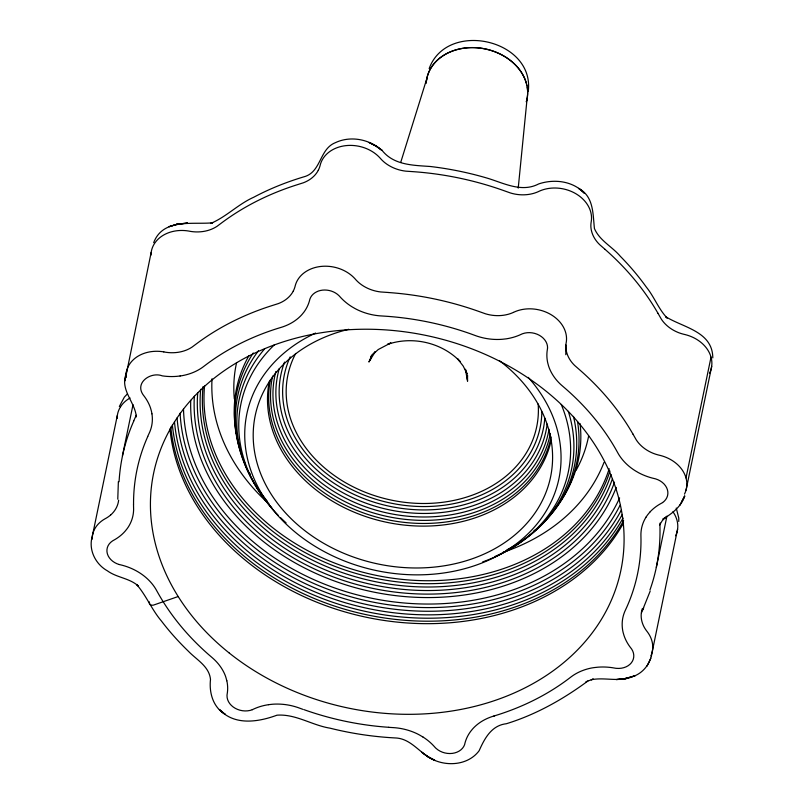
<?xml version="1.0" encoding="UTF-8"?>
<svg xmlns="http://www.w3.org/2000/svg" width="804" height="804" viewBox="0 0 804 804"><rect width="100%" height="100%" fill="white"/><g stroke="black" fill="none" stroke-linecap="round" stroke-linejoin="round"><path stroke-width="1.21" d="M117.776 499.194L118.369 481.586M678.767 521.494L678.787 518.128L676.264 508.058M565.805 354.725L565.905 344.986M467.265 379.287L467.516 375.408L467.566 381.247L465.415 369.237L467.224 374.242L463.225 366.101L457.416 358.604L460.069 361.478C441.858 342.504 412.351 335.811 387.578 344.373L390.865 342.906L378.242 349.529L371.579 355.599L375.267 351.66L368.915 362.021L371.297 356.644L370.111 360.353L371.398 355.499M518.228 188.106L527.092 98.651M149.423 601.935L149.443 603.693A7.497 3.598 -32.1 0 0 150.097 604.578L151.715 605.171A7.497 3.598 -32.1 0 0 153.373 605.141L178.197 596.528M126.037 374.131C119.937 390.091 135.203 402.171 136.338 416.934M126.771 370.292L124.932 380.925L151.152 252.476M528.278 91.385C534.69 39.396 446.984 19.628 429.155 68.591M117.334 415.397L92.319 536.208C88.189 549.614 95.425 564.137 107.364 570.81C116.791 577.714 129.504 578.076 138.278 585.985L136.66 584.518C146.298 595.603 151.815 609.764 161.423 621.01C169.594 631.753 178.629 641.823 188.337 651.19C196.558 659.803 209.261 666.335 210.497 679.46C209.01 692.736 213.03 707.249 225.241 714.344L219.391 709.49C234.537 725.891 258.315 722.072 276.988 715.188C295.591 713.771 312.022 725.298 330.082 728.183C351.338 733.509 373.106 736.755 394.985 737.931C411.718 738.303 420.281 754.685 434.793 760.212L427.125 756.222L421.738 752.263L427.889 756.664L427.125 756.222C442.562 767.127 467.255 766.664 479.144 750.715C484.531 738.564 491.445 725.379 506.379 723.731C535.926 714.625 563.091 699.309 587.865 681.038M122.409 455.898L133.022 404.653M656.315 567.363L666.928 516.108M686.003 477.918L711.027 357.107M677.591 529.163L651.954 652.979C650.486 663.712 642.929 673.39 632.477 676.677C619.17 682.445 604.819 676.938 591.191 679.752L593.322 679.068L585.935 681.732M686.033 490.159L711.691 366.353M400.704 162.438L426.743 78.903M650.185 591.111L641.512 612.698M136.238 415.246L133.735 420.894M681.42 502.279L684.696 496.048C681.209 506.61 672.074 513.645 662.888 519.133L665.913 517.093L662.255 520.66L659.662 524.922M119.344 406.492L124.359 397.106L127.303 393.98M642.748 609.884L643.662 607.814M147.755 436.361L149.433 432.703A52.019 41.486 11.7 0 0 150.137 431.024A51.265 40.883 11.7 0 0 151.946 413.839M646.979 666.174L650.818 658.205M153.675 242.667C163.071 218.025 192.277 224.738 212.658 222.808L210.537 223.502C226.095 217.06 238.175 204.166 253.682 197.271C269.672 188.749 286.566 182.016 303.912 176.82C321.329 172.317 319.198 149.092 335.278 142.72C350.705 135.373 369.538 139.283 382.111 150.448C393.859 165.232 413.135 165.262 430.23 166.488C449.778 168.78 469.124 172.749 487.988 178.367C504.279 183.382 521.816 192.769 538.68 183.935C554.217 178.699 572.83 180.95 584.468 193.272L578.649 188.367C593.885 196.488 592.829 214.085 594.427 228.527C599.533 240.567 612.196 246.627 620.356 256.335C629.773 265.893 638.476 276.144 646.295 287.048C654.215 296.776 658.516 309.068 667.219 318.093L665.591 316.625C682.988 327.6 712.666 331.338 712.796 357.901M679.702 505.545L684.696 496.048M649.763 512.238L647.833 514.57A51.255 40.873 11.7 0 0 646.135 517.012M513.917 312.163L514.51 311.892A34.11 27.205 11.7 0 1 550.65 314.424A34.11 27.205 11.7 0 1 566.317 341.951L566.137 342.896A26.06 20.783 11.7 0 0 566.026 343.65L565.946 344.413A34.1 27.195 11.7 0 0 565.926 348.072A34.27 27.336 11.7 0 0 574.649 365.458L580.066 370.192A272.667 217.472 11.7 0 1 632.959 434.11M513.515 312.344L513.314 312.444A24.381 19.447 11.7 0 1 512.711 312.706L511.897 313.047A34.09 27.195 11.7 0 1 507.847 314.384A34.26 27.326 11.7 0 1 485.455 313.791L478.259 311.238A272.667 217.472 11.7 0 0 388.473 292.525M494.731 715.771L493.917 716.022M268.496 704.696L272.003 704.284A51.215 40.843 11.7 0 1 275.561 704.083A51.335 40.944 11.7 0 1 296.937 707.218A49.677 39.627 11.7 0 1 298.646 707.801L302.887 709.349M180.156 375.97L176.639 376.362A51.094 40.753 11.7 0 1 162.287 375.86C151.192 371.548 134.891 382.151 142.81 394.332A14.492 11.557 11.7 0 0 143.273 394.995L144.74 396.935A52.21 41.647 11.7 0 1 150.529 408.01L151.353 410.924A51.285 40.904 11.7 0 1 151.936 413.839M388.654 727.329L393.608 727.64A51.496 41.074 11.7 0 1 416.693 733.549A51.305 40.924 11.7 0 1 419.849 735.198L422.894 736.987M388.453 292.495L380.825 291.973A34.281 27.336 11.7 0 1 360.011 283.641A34.039 27.155 11.7 0 1 356.845 280.787L356.232 280.154A25.698 20.502 11.7 0 1 355.639 279.501L354.916 278.686A34.11 27.205 11.7 0 0 320.836 266.446A34.11 27.205 11.7 0 0 295.339 285.319L295.058 286.435A24.984 19.919 11.7 0 1 294.897 286.998L294.676 287.721A34.069 27.175 11.7 0 1 293.249 291.098M163.755 351.891L164.931 352.102A25.658 20.462 11.7 0 0 165.875 352.263L166.83 352.393A34.039 27.145 11.7 0 0 171.352 352.735A34.281 27.346 11.7 0 0 191.995 347.137L197.362 343.147A272.646 217.462 11.7 0 1 271.491 305.771L278.355 303.59A34.25 27.316 11.7 0 0 293.279 291.108M119.283 564.509L122.801 565.403A51.165 40.803 11.7 0 1 142.067 574.478A51.436 41.024 11.7 0 1 155.695 588.91L158.79 594.407A255.531 203.814 11.7 0 0 208.849 654.778L212.407 657.843A51.496 41.074 11.7 0 1 225.04 674.978A51.225 40.853 11.7 0 1 226.024 677.852L226.808 680.757M605.08 249.381L599.663 244.647A34.27 27.336 11.7 0 1 590.91 227.261A34.1 27.195 11.7 0 1 590.97 223.602L591.051 222.839A26.06 20.783 11.7 0 1 591.161 222.085L591.312 221.14A34.11 27.205 11.7 0 0 575.674 193.613A34.11 27.205 11.7 0 0 539.524 191.071L538.338 191.633A24.381 19.447 11.7 0 1 537.735 191.895L536.921 192.236A34.09 27.195 11.7 0 1 532.871 193.573A34.26 27.326 11.7 0 1 510.47 192.98L503.274 190.427A272.656 217.472 11.7 0 0 413.467 171.684L405.849 171.162A34.281 27.336 11.7 0 1 385.026 162.83A34.039 27.155 11.7 0 1 381.86 159.976L381.247 159.343A25.698 20.502 11.7 0 1 380.654 158.689L379.93 157.875A34.11 27.205 11.7 0 0 345.851 145.635A34.11 27.205 11.7 0 0 320.354 164.508L320.072 165.624A24.984 19.919 11.7 0 1 319.922 166.187L319.69 166.92A34.069 27.175 11.7 0 1 318.263 170.287M657.973 313.269L661.29 319.077A34.27 27.336 11.7 0 0 678.013 332.424A34.059 27.165 11.7 0 0 682.315 333.881L683.239 334.132A23.919 19.075 11.7 0 0 683.943 334.313L685.34 334.645A34.11 27.205 11.7 0 1 709.5 373.287M632.959 434.08L636.265 439.888A34.27 27.336 11.7 0 0 652.999 453.235A34.059 27.165 11.7 0 0 657.3 454.692L658.225 454.943A23.919 19.075 11.7 0 0 658.918 455.124L660.325 455.456A34.11 27.205 11.7 0 1 684.485 494.098M527.223 87.194A51.134 40.783 11.7 0 1 526.318 101.857A51.144 40.702 11.9 0 0 527.223 87.194L526.349 83.244A51.144 40.702 11.9 0 0 472.45 47.577A51.144 40.702 11.9 0 0 426.251 82.872M526.419 83.475L526.349 83.234A51.134 40.783 11.7 0 0 472.45 47.607A51.134 40.783 11.7 0 0 426.231 83.033M526.731 84.701L526.952 85.696M133.514 504.058L133.595 508.44A48.793 38.914 11.7 0 1 133.575 510.63A51.436 41.024 11.7 0 1 128.65 526.449A51.215 40.843 11.7 0 1 126.962 528.911L125.072 531.253A51.134 40.783 11.7 0 1 115.485 539.213L113.374 540.429A16.11 12.854 11.7 0 0 112.339 541.052A16.834 13.427 11.7 0 0 107.374 553.835A16.834 13.427 11.7 0 0 119.273 564.549M672.948 511.776A34.11 27.205 11.7 0 1 675.621 535.765M660.114 523.052A34.27 27.336 11.7 0 0 659.963 524.58L660.004 530.761A272.667 217.472 11.7 0 1 649.954 589.985M119.062 481.757A272.667 217.472 11.7 0 1 133.806 420.944M642.255 608.749A34.281 27.336 11.7 0 0 643.713 626.256A34.029 27.135 11.7 0 0 645.753 629.683L646.235 630.376A23.547 18.783 11.7 0 0 646.627 630.899L647.411 631.914A34.11 27.205 11.7 0 1 650.928 655.873M117.123 418.462A33.808 26.964 11.7 0 1 120.53 406.784M120.54 406.794A33.657 26.844 11.7 0 1 130.067 397.99M150.941 255.149A34.11 27.205 11.7 0 1 188.789 231.06L189.955 231.291A25.658 20.462 11.7 0 0 190.9 231.451L191.844 231.582A34.039 27.145 11.7 0 0 196.367 231.924A34.281 27.346 11.7 0 0 217.02 226.326L222.376 222.336A272.646 217.462 11.7 0 1 296.515 184.96L303.379 182.779A34.25 27.316 11.7 0 0 318.294 170.297M605.06 249.371A272.656 217.472 11.7 0 1 657.953 313.258M92.098 539.273A33.808 26.964 11.7 0 1 95.505 527.595A33.657 26.844 11.7 0 1 105.043 518.801L105.987 518.279A28.673 22.864 11.7 0 0 106.721 517.846L107.445 517.394A34.09 27.195 11.7 0 0 110.61 515.012M118.63 500.209A34.26 27.326 11.7 0 1 110.63 515.032M125.947 377.508A34.11 27.205 11.7 0 1 163.775 351.871M662.627 502.55A17.085 13.628 11.7 0 0 667.4 489.676A17.085 13.628 11.7 0 0 655.612 478.882A15.567 12.422 11.7 0 0 654.727 478.661L652.084 478.018A52.25 41.667 11.7 0 1 638.708 472.792L635.652 471.013A51.225 40.863 11.7 0 1 632.728 469.094A51.295 40.914 11.7 0 1 618.919 454.773A49.235 39.265 11.7 0 1 618.115 453.406L615.804 449.285A255.431 203.734 11.7 0 0 565.795 388.885L561.926 385.538A49.165 39.215 11.7 0 1 560.046 383.83A51.315 40.924 11.7 0 1 549.574 368.714A51.295 40.914 11.7 0 1 548.539 365.84L547.745 362.936A52.26 41.677 11.7 0 1 547.092 351.268L547.413 349.117A16.09 12.834 11.7 0 0 547.514 348.031M547.574 348.031A17.105 13.638 11.7 0 0 539.434 335.338A17.105 13.638 11.7 0 0 522.419 333.791A15.125 12.06 11.7 0 0 521.655 334.112L519.384 335.147A52.25 41.677 11.7 0 1 506.218 338.846L502.701 339.238A51.255 40.873 11.7 0 1 499.143 339.449A51.285 40.904 11.7 0 1 477.767 336.394A52.431 41.818 11.7 0 1 475.626 335.66L470.963 333.962A255.421 203.724 11.7 0 0 386.061 316.243L380.654 315.902A49.004 39.084 11.7 0 1 377.95 315.66A51.325 40.934 11.7 0 1 358.011 310.063A51.245 40.873 11.7 0 1 354.835 308.445L351.78 306.666A52.22 41.657 11.7 0 1 341.167 298.053L338.916 295.611A17.105 13.638 11.7 0 0 322.575 290.123A17.105 13.638 11.7 0 0 310.032 298.756A14.784 11.789 11.7 0 0 309.811 299.45L309.249 301.54A52.23 41.657 11.7 0 1 304.023 312.002L302.113 314.344A51.355 40.964 11.7 0 1 300.023 316.555A51.275 40.893 11.7 0 1 283.601 326.555A52.27 41.687 11.7 0 1 281.591 327.228L277.109 328.605A255.451 203.744 11.7 0 0 207.03 363.941L203.251 366.795A48.913 39.004 11.7 0 1 201.312 368.172A51.345 40.954 11.7 0 1 180.076 376.001M133.554 504.168A255.531 203.814 11.7 0 1 147.785 436.461M226.839 680.757A52.24 41.667 11.7 0 1 227.411 692.425L227.09 694.576A14.583 11.628 11.7 0 0 227.009 695.661A17.115 13.648 11.7 0 0 235.26 708.314A17.115 13.648 11.7 0 0 252.295 709.741M252.255 709.681A20.05 15.99 11.7 0 0 253.401 709.178L255.3 708.334A51.094 40.753 11.7 0 1 268.496 704.696M388.824 727.308A255.431 203.724 11.7 0 1 303.912 709.63M422.914 736.966A52.24 41.667 11.7 0 1 433.477 745.63L435.145 747.469A14.814 11.809 11.7 0 0 436.039 748.353A17.115 13.648 11.7 0 0 452.391 753.378A17.115 13.648 11.7 0 0 464.601 744.665A19.326 15.417 11.7 0 0 464.843 743.599L465.325 741.851A51.104 40.753 11.7 0 1 470.611 731.429L472.511 729.087A51.275 40.893 11.7 0 1 474.621 726.876A51.325 40.934 11.7 0 1 491.083 716.937A49.707 39.647 11.7 0 1 492.691 716.394L497.575 714.887A255.431 203.724 11.7 0 0 567.624 679.511L571.081 676.888A51.567 41.135 11.7 0 1 591.081 668.094A51.215 40.853 11.7 0 1 594.548 667.551L598.065 667.169A52.25 41.667 11.7 0 1 612.417 667.712L615.1 668.174A15.135 12.07 11.7 0 0 616.447 668.345A17.105 13.638 11.7 0 0 631.361 662.818A17.105 13.638 11.7 0 0 631.653 649.059A20.472 16.331 11.7 0 0 630.778 647.934L629.673 646.466A51.094 40.753 11.7 0 1 623.964 635.381L623.13 632.477A51.225 40.863 11.7 0 1 622.557 629.552A51.315 40.934 11.7 0 1 624.437 612.387A49.647 39.597 11.7 0 1 624.999 611.04L626.829 607.05A255.431 203.724 11.7 0 0 640.989 539.333L640.919 534.951A49.235 39.275 11.7 0 1 640.979 532.771A51.295 40.914 11.7 0 1 646.125 517.012M649.743 512.228A52.25 41.677 11.7 0 1 659.461 504.369L661.581 503.173A15.648 12.482 11.7 0 0 662.607 502.53M538.157 404.01A127.062 101.344 11.7 0 1 391.508 500.158A127.062 101.344 11.7 0 1 295.711 353.448M541.836 411.819A130.59 104.158 11.7 0 1 389.367 502.801A130.59 104.158 11.7 0 1 290.214 356.845M544.81 418.201A133.966 106.852 11.7 0 1 389.086 506.178A133.966 106.852 11.7 0 1 284.546 362.081M547.182 424.07A137.042 109.304 11.7 0 1 389.709 509.907A137.042 109.304 11.7 0 1 279.289 368.584M549.011 429.256A139.695 111.414 11.7 0 1 388.292 513.223A139.695 111.414 11.7 0 1 275.842 371.508M550.308 433.587A141.785 113.093 11.7 0 1 388.302 516.701A141.785 113.093 11.7 0 1 272.646 376.071M551.112 436.924A143.243 114.248 11.7 0 1 388.392 519.897A143.243 114.248 11.7 0 1 270.345 379.96M551.192 440.27A144.006 114.851 11.7 0 1 387.126 522.389A144.006 114.851 11.7 0 1 269.179 381.86M499.445 360.715A150.84 120.309 11.7 0 1 499.716 545.826A150.84 120.309 11.7 0 1 274.234 498.802A150.84 120.309 11.7 0 1 348.755 329.288M528.268 377.388A159.363 127.102 11.7 0 1 496.319 556.458A159.363 127.102 11.7 0 1 273.079 509.907A159.363 127.102 11.7 0 1 315.65 333.047M561.232 404.472A167.202 133.363 11.7 0 1 482.651 561.916M286.093 522.871A167.202 133.363 11.7 0 1 280.707 517.796M278.124 515.193A167.202 133.363 11.7 0 1 274.536 344.685M568.297 411.336A169.825 135.454 11.7 0 1 494.962 556.509M271.762 507.746A169.825 135.454 11.7 0 1 264.556 348.996M573.473 416.402A171.945 137.142 11.7 0 1 506.862 549.866M267.561 501.535A171.945 137.142 11.7 0 1 258.506 350.715M577.533 421.658A173.553 138.419 11.7 0 1 543.554 522.309M535.745 529.414A173.553 138.419 11.7 0 1 533.916 530.931M250.466 474.621A173.553 138.419 11.7 0 1 249.34 472.521M244.758 462.943A173.553 138.419 11.7 0 1 253.28 352.966M580.096 423.668A174.629 139.283 11.7 0 1 553.795 509.947M238.969 444.3A174.629 139.283 11.7 0 1 248.938 355.7M588.639 435.999A179.815 143.413 11.7 0 1 576.136 470.239M234.336 398.955A179.815 143.413 11.7 0 1 236.607 362.584M603.995 462.421A201.975 161.091 11.7 0 1 502.992 552.358M269.018 503.987A201.975 161.091 11.7 0 1 212.035 378.744M609.191 468.732A207.271 165.312 11.7 0 1 376.774 575.483A207.271 165.312 11.7 0 1 204.558 385.95M609.955 471.033A208.497 166.287 11.7 0 1 375.438 578.267A208.497 166.287 11.7 0 1 203.05 386.583M611.04 474.471A210.397 167.805 11.7 0 1 374.764 581.543A210.397 167.805 11.7 0 1 200.678 389.307M612.346 478.973A212.879 169.795 11.7 0 1 374.041 585A212.879 169.795 11.7 0 1 197.704 392.905M614.527 482.149A215.844 172.156 11.7 0 1 374.071 588.649A215.844 172.156 11.7 0 1 194.347 396.191M616.226 487.415A219.17 174.8 11.7 0 1 373.388 592.025A219.17 174.8 11.7 0 1 190.729 400.362M619.633 497.917A226.296 180.488 11.7 0 1 372.242 598.357A226.296 180.488 11.7 0 1 183.493 408.924M620.045 505.304A229.683 183.191 11.7 0 1 370.081 601.513A229.683 183.191 11.7 0 1 180.106 413.166M621.462 509.786A232.688 185.593 11.7 0 1 370.071 605.251A232.688 185.593 11.7 0 1 177.091 417.919M622.266 514.47A235.19 187.583 11.7 0 1 369.337 608.779A235.19 187.583 11.7 0 1 174.488 421.899M622.999 518.138A237.069 189.081 11.7 0 1 368.654 612.095A237.069 189.081 11.7 0 1 172.368 424.974M623.633 520.63A238.225 190.005 11.7 0 1 368.041 615.05A238.225 190.005 11.7 0 1 170.8 427.014M623.542 522.932A238.617 190.317 11.7 0 1 367.348 617.472A238.617 190.317 11.7 0 1 169.935 428.844M176.729 224.286L169.001 226.688L179.413 223.713L176.729 224.286L187.422 223.04L176.729 224.286M634.909 675.832L624.025 678.928L634.909 675.832M626.708 678.375L616.487 679.561L626.708 678.375M375.97 146.037L369.136 142.479L376.724 146.489L375.97 146.037L382.111 150.448L375.97 146.037M229.291 653.059A238.617 190.317 11.7 0 0 619.05 578.106A238.617 190.317 11.7 0 0 313.429 334.152A238.617 190.317 11.7 0 0 229.291 653.059"/></g></svg>
